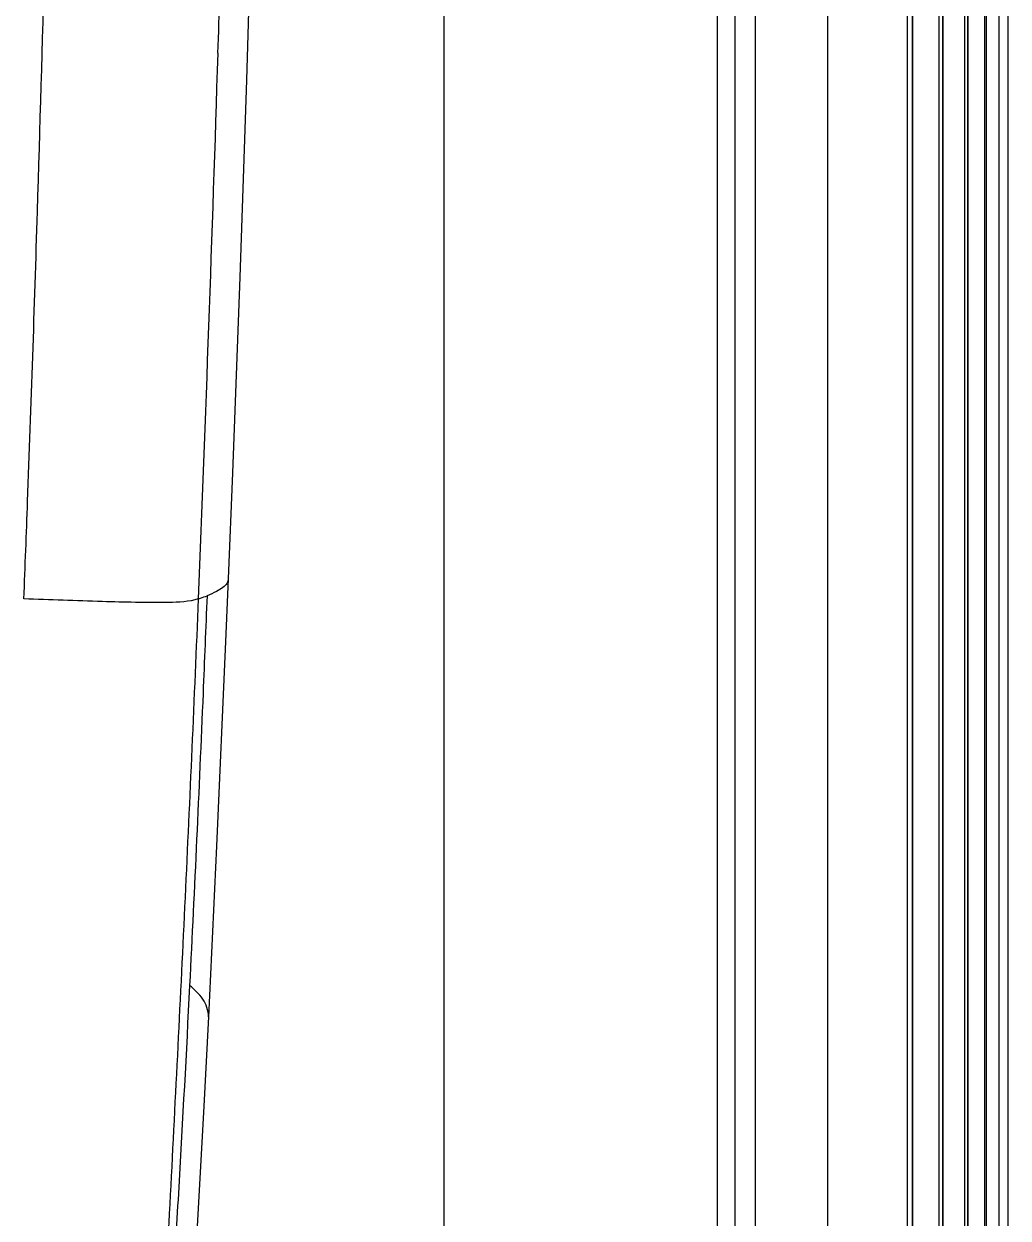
# Model space of a CAD drawing. Header units: millimetres. Extents: x -73584 to -37571, y -61249 to -50748.
# Drawn here: x -48246.65 to -48232.38, y -52655.05 to -52637.73 of the extents above; entities that cross this region are included whole.
import ezdxf

# ---------------------------------------------------------------- set-up
doc = ezdxf.new("R2010")
doc.units = ezdxf.units.MM
doc.header["$LTSCALE"] = 200
doc.layers.add('DIM', color=3, linetype='Continuous')
doc.layers.add('SOLID_1', color=7, linetype='Continuous')

# ---------------------------------------------------------------- blocks, each defined once
blk = doc.blocks.new('5569')
at = {"color": 7, "linetype": 'Continuous'}
for p, q in [((-46009.902, -54839.229), (-46009.902, -55029.304)), ((-46005.93, -55032.09), (-46005.93, -54944.413)), ((-46005.675, -55032.13), (-46005.675, -54945.342)), ((-46005.387, -54947.176), (-46005.387, -55032.13)), ((-46004.33, -55032.804), (-46004.33, -54949.005)), ((-46003.177, -55033.845), (-46003.177, -54950.071)), ((-46003.111, -54950.174), (-46003.111, -55034.161)), ((-46003.105, -54950.179), (-46003.105, -55034.166)), ((-46002.72, -55034.409), (-46002.72, -54950.773)), ((-46002.668, -54950.852), (-46002.668, -55034.441)), ((-46002.664, -54950.856), (-46002.664, -55034.448)), ((-46002.347, -55034.644), (-46002.347, -54951.333)), ((-46002.305, -54951.396), (-46002.305, -55034.567)), ((-46002.302, -54951.398), (-46002.302, -55034.569)), ((-46002.055, -55034.726), (-46002.055, -54951.763)), ((-46002.038, -54951.789), (-46002.038, -55034.696)), ((-46002.037, -54951.79), (-46002.037, -55034.696)), ((-46001.846, -55034.961), (-46001.846, -54952.069)), ((-46001.718, -55034.941), (-46001.718, -54952.258))]:
    blk.add_line(p, q, dxfattribs=at)
at = {"layer": 'SOLID_1', "color": 7, "linetype": 'Continuous'}
for points in [[(-46012.645, -54958.166), (-46012.667, -54958.961), (-46012.761, -54962.106), (-46012.857, -54964.964), (-46012.963, -54967.8), (-46013.025, -54969.338)], [(-46013.025, -54969.338), (-46013.064, -54970.244), (-46013.196, -54973.212), (-46013.314, -54975.688)], [(-46013.314, -54975.688), (-46013.386, -54977.077), (-46013.492, -54978.987), (-46013.6, -54980.885), (-46013.701, -54982.772), (-46013.794, -54984.655), (-46013.869, -54986.061)]]:
    blk.add_lwpolyline(points, dxfattribs=at)
for centre, radius, start, end in [((-46802.292, -54937.315), 789.495, 358.228925, 358.479217), ((-46772.043, -54938.26), 759.232, 357.632133, 358.229651)]:
    blk.add_arc(centre, radius, start, end, dxfattribs=at)
for points, knots in [([(-46015.792, -54964.012), (-46015.716, -54961.572), (-46015.456, -54951.802), (-46015.357, -54942.028), (-46015.355, -54934.697)], [0, 0, 0, 0, 0.249828, 1, 1, 1, 1]), ([(-46015.989, -54969.627), (-46015.97, -54969.156), (-46015.899, -54967.285), (-46015.835, -54965.413), (-46015.792, -54964.012)], [0, 0, 0, 0, 0.25143, 1, 1, 1, 1]), ([(-46013.025, -54969.338), (-46013.026, -54969.361), (-46013.044, -54969.41), (-46013.108, -54969.471), (-46013.208, -54969.527), (-46013.288, -54969.563), (-46013.333, -54969.583)], [0, 0, 0, 0, 0.164378, 0.364325, 0.634618, 1, 1, 1, 1]), ([(-46013.46, -54969.628), (-46013.597, -54969.672), (-46014.07, -54969.688), (-46014.909, -54969.667), (-46015.61, -54969.641), (-46015.989, -54969.627)], [0, 0, 0, 0, 0.17111, 0.55098, 1, 1, 1, 1]), ([(-46013.46, -54969.628), (-46013.52, -54971.072), (-46013.647, -54973.953), (-46013.865, -54978.27), (-46014.092, -54982.585), (-46014.288, -54985.463), (-46014.442, -54986.899)], [0, 0, 0, 0, 0.250644, 0.500032, 0.749587, 1, 1, 1, 1]), ([(-46013.333, -54969.583), (-46013.352, -54970.053), (-46013.428, -54971.937), (-46013.515, -54973.821), (-46013.586, -54975.234)], [0, 0, 0, 0, 0.249706, 1, 1, 1, 1]), ([(-46013.461, -54969.628), (-46013.449, -54969.624), (-46013.407, -54969.61), (-46013.364, -54969.595), (-46013.333, -54969.583)], [0, 0, 0, 0, 0.266357, 1, 1, 1, 1]), ([(-46013.586, -54975.234), (-46013.635, -54976.209), (-46013.714, -54977.67), (-46013.828, -54979.617), (-46013.921, -54981.076), (-46014.017, -54982.53), (-46014.103, -54983.735), (-46014.186, -54984.692), (-46014.254, -54985.417), (-46014.312, -54986.034), (-46014.359, -54986.522), (-46014.39, -54986.761), (-46014.41, -54986.872)], [0, 0, 0, 0, 0.25095, 0.376322, 0.501368, 0.626746, 0.75096, 0.811884, 0.873714, 0.938293, 0.970987, 1, 1, 1, 1]), ([(-46013.314, -54975.688), (-46013.309, -54975.598), (-46013.38, -54975.414), (-46013.515, -54975.291), (-46013.586, -54975.234)], [0, 0, 0, 0, 0.49672, 1, 1, 1, 1])]:
    blk.add_open_spline(points, degree=3, knots=knots, dxfattribs=at)
blk = doc.blocks.new('*U670')
at = {"layer": 'DIM', "color": 3}
blk.add_blockref('5569', (46037.067, 54931.016), dxfattribs=at)
blk = doc.blocks.new('*U671')
at = {"layer": 'DIM', "color": 0, "linetype": 'ByBlock', "lineweight": -2, "transparency": 16777216}
blk.add_blockref('*U670', (0, 2500), dxfattribs=at)

msp = doc.modelspace()

# ---------------------------------------------------------------- block references
at = {"layer": 'DIM', "color": 3}
msp.add_blockref('*U671', (-48267.725, -55107.458), dxfattribs=at)

doc.saveas('drawing.dxf')
